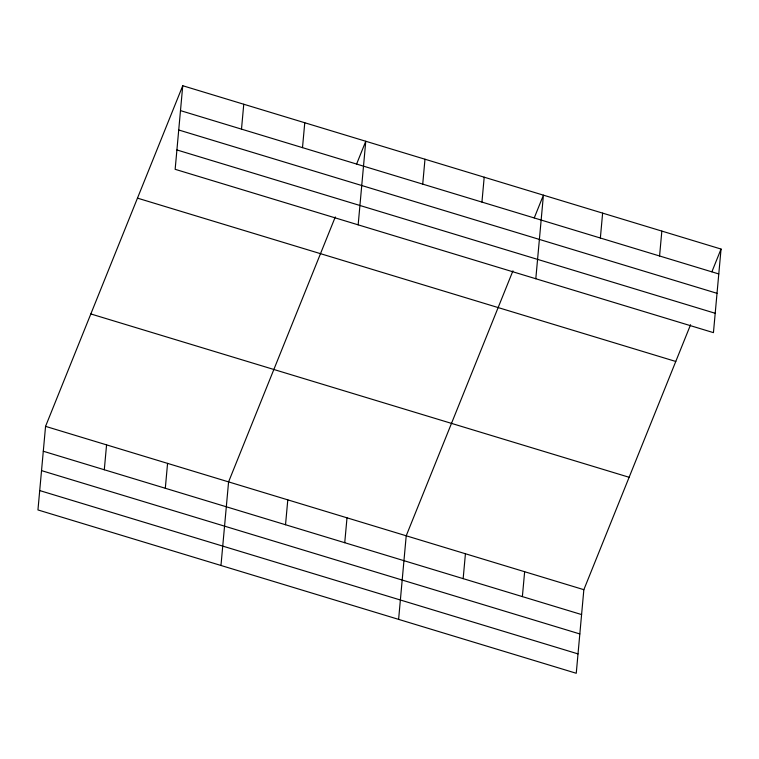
<?xml version="1.0" encoding="UTF-8"?>
<svg xmlns="http://www.w3.org/2000/svg" width="759" height="759" viewBox="0 0 759 759"><rect width="100%" height="100%" fill="white"/><g stroke="black" fill="none" stroke-linecap="round" stroke-linejoin="round"><path stroke-width="1.14" d="M182.748 85.729L175.149 169.314L713.441 332.641L721.05 249.056L182.748 85.729L45.559 426.359L37.95 509.944L576.252 673.271L583.851 589.686L690.576 324.719M104.296 469.755L106.564 444.869M165.31 488.265L167.568 463.379M241.495 129.134L243.762 104.239M220.973 565.474L228.582 481.889L335.298 216.922M302.499 147.644L304.767 122.749M285.526 524.744L287.794 499.849M358.163 224.844L365.772 141.259L356.635 163.963M344.738 542.713L347.005 517.818M422.725 184.124L424.983 159.229M398.608 619.372L406.217 535.788L512.942 270.821M481.937 202.084L484.195 177.198M463.161 578.643L465.428 553.747M535.807 278.743L543.416 195.158L534.27 217.861M522.372 596.612L524.64 571.717M600.36 238.022L602.627 213.127M659.571 255.982L661.839 231.097M711.904 271.76L721.05 249.056M180.49 110.624L718.782 273.952M178.726 129.988L717.018 293.316M176.904 149.95L715.206 313.277M137.474 198.137L675.776 361.464M90.833 313.951L629.126 477.278M45.559 426.359L583.851 589.686M43.291 451.244L581.593 614.572M41.527 470.618L579.829 633.945M39.715 490.57L578.007 653.897"/></g></svg>
